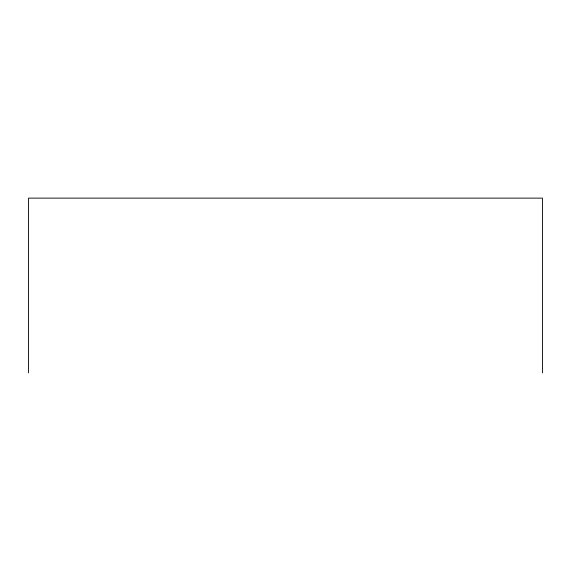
<?xml version="1.0" encoding="UTF-8"?>
<svg xmlns="http://www.w3.org/2000/svg" width="571" height="571" viewBox="0 0 571 571"><rect width="100%" height="100%" fill="white"/><g stroke="black" fill="none" stroke-linecap="round" stroke-linejoin="round"><path stroke-width="0.86" d="M542.45 372.877L542.45 198.123L28.55 198.123L28.55 372.877"/></g></svg>
